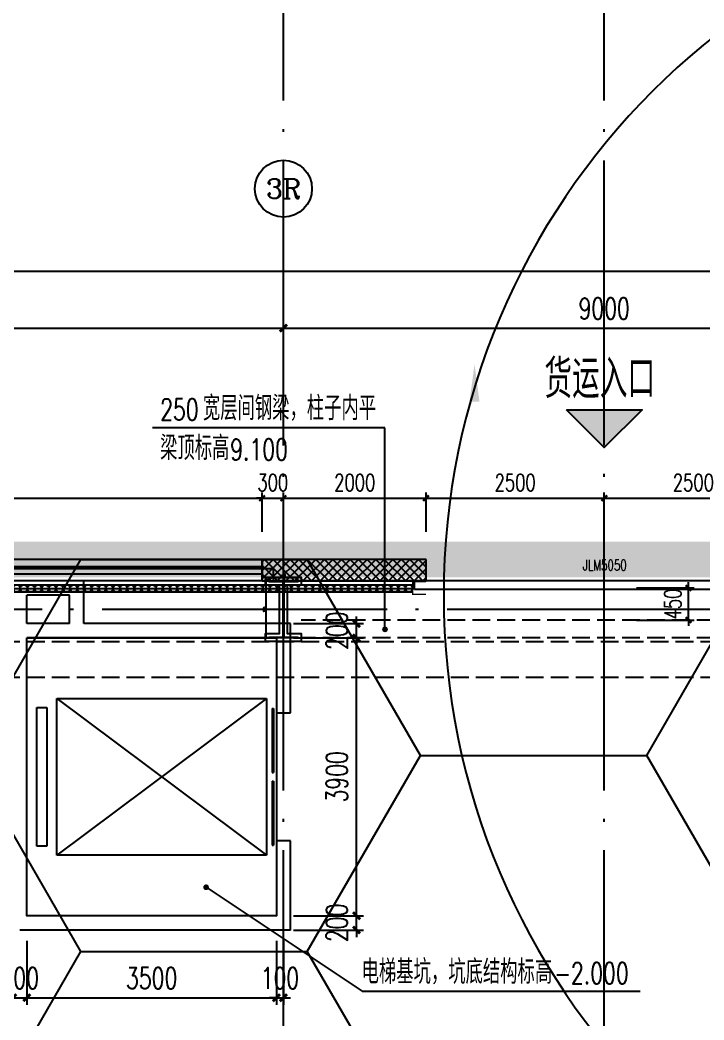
# Model space of a CAD drawing. Extents: x -821772 to -21949, y 506164 to 1049594.
# Drawn here: x -267550 to -257955, y 614957 to 628991 of the extents above; entities that cross this region are included whole.
import ezdxf
from ezdxf.enums import TextEntityAlignment as Align
from ezdxf.xclip import XClip

# ---------------------------------------------------------------- set-up
doc = ezdxf.new("R2010")
doc.units = 0
doc.header["$LTSCALE"] = 1000
doc.header["$MEASUREMENT"] = 0
doc.header["$XCLIPFRAME"] = 2
for name, pattern in [('10平面20250807_t3$0$10平面$0$DASH', [0.35, 0.25, -0.1]), ('10平面20250807_t3$0$DASH', [0.35, 0.25, -0.1]), ('10平面20250807_t3$0$DOTE', [2.42, 2, -0.2, 0.02, -0.2]), ('DASH', [0.35, 0.25, -0.1])]:
    doc.linetypes.add(name, pattern=pattern)
doc.layers.get('Defpoints').update_dxf_attribs({"color": 210})
doc.layers.add('1-防火分区线', color=201, linetype='DASH', lineweight=50)
for name, color, linetype in [('10平面20250807_t3$0$10平面$0$WINDOW', 8, 'Continuous'), ('10平面20250807_t3$0$10平面$0$WINDOW_TEXT', 8, 'Continuous'), ('10平面20250807_t3$0$A-AXIS-D', 8, 'Continuous'), ('10平面20250807_t3$0$A-AXIS-DOTE', 8, '10平面20250807_t3$0$DOTE'), ('10平面20250807_t3$0$A-AXIS-DP', 8, 'Continuous'), ('10平面20250807_t3$0$A-AXIS-SYMB', 8, 'Continuous'), ('10平面20250807_t3$0$A-HATCH-2', 8, 'Continuous'), ('10平面20250807_t3$0$A-HRAIL', 8, 'Continuous'), ('10平面20250807_t3$0$A-LIN-V', 8, 'Continuous'), ('10平面20250807_t3$0$A-SFCE', 8, 'Continuous'), ('10平面20250807_t3$0$A-TEXT', 8, 'Continuous'), ('10平面20250807_t3$0$A-WINDOW', 8, 'Continuous'), ('10平面20250807_t3$0$AS-COLN', 8, 'Continuous'), ('10平面20250807_t3$0$AS-WALL', 8, 'Continuous'), ('10平面20250807_t3$0$AS-结构边线层', 8, 'Continuous'), ('10平面20250807_t3$0$DIM_SYMB', 8, 'Continuous'), ('10平面20250807_t3$0$FH-line', 8, 'Continuous'), ('10平面20250807_t3$0$FH-tri', 8, 'Continuous'), ('10平面20250807_t3$0$PUB_HATCH', 8, 'Continuous'), ('10平面20250807_t3$0$PUB_TEXT', 8, 'Continuous'), ('10平面20250807_t3$0$SB_ZF消火栓', 10, 'Continuous'), ('10平面20250807_t3$0$SB_ZF消火栓M', 10, 'Continuous'), ('10平面20250807_t3$0$建-窗', 8, 'Continuous'), ('10平面20250807_t3$0$建-门窗编号', 8, 'Continuous'), ('PUB_HATCH', 8, 'Continuous')]:
    doc.layers.add(name, color=color, linetype=linetype)
doc.layers.add('10平面20250807_t3$0$A-加建区域', color=8, linetype='Continuous', plot=False)
doc.styles.add('10平面20250807_t3$0$10平面$0$_TCH_WINDOW', font='SIMPLEX', dxfattribs={"height": 3.5, "bigfont": 'GBCBIG'})
doc.styles.add('10平面20250807_t3$0$_TCH_AXIS', font='COMPLEX', dxfattribs={"bigfont": 'GBCBIG'})
doc.styles.add('10平面20250807_t3$0$_TCH_DIM', font='SIMPLEX', dxfattribs={"bigfont": 'GBCBIG'})
doc.styles.add('10平面20250807_t3$0$_TCH_DIM_T3', font='SIMPLEX', dxfattribs={"width": 0.705882, "bigfont": 'GBCBIG'})
doc.styles.add('10平面20250807_t3$0$A-STANDARD', font='SIMPLEX', dxfattribs={"bigfont": 'GBCBIG'})
doc.styles.add('10平面20250807_t3$0$A-WIN-LABEL', font='SIMPLEX', dxfattribs={"bigfont": 'GBCBIG'})
doc.dimstyles.new('10平面20250807_t3$0$_TCH_ARCH&&10', dxfattribs={"dimtxt": 29.75, "dimasz": 10, "dimexe": 10, "dimexo": 10, "dimgap": 12.625, "dimtad": 1, "dimdec": 0, "dimzin": 0, "dimdsep": 46, "dimtxsty": '10平面20250807_t3$0$_TCH_DIM_T3', "dimblk": '10平面20250807_t3$0$_ArchTick', "dimcen": 0.09, "dimclrt": 7, "dimazin": 2, "dimtfac": 1, "dimtdec": 0, "dimtix": 1, "dimtmove": 2, "dimatfit": 3, "dimfxl": 0, "dimtolj": 1, "dimtzin": 0, "dimarcsym": 0})
doc.dimstyles.new('10平面20250807_t3$0$_TCH_ARCH&&100', dxfattribs={"dimtxt": 297.5, "dimasz": 100, "dimexe": 100, "dimexo": 100, "dimgap": 126.25, "dimtad": 1, "dimdec": 0, "dimzin": 0, "dimdsep": 46, "dimtxsty": '10平面20250807_t3$0$_TCH_DIM_T3', "dimblk": '10平面20250807_t3$0$_ArchTick', "dimcen": 0.09, "dimclrt": 7, "dimazin": 2, "dimtfac": 1, "dimtdec": 0, "dimtix": 1, "dimtmove": 2, "dimatfit": 3, "dimfxl": 0, "dimtolj": 1, "dimtzin": 0, "dimarcsym": 0})
doc.dimstyles.new('10平面20250807_t3$0$_TCH_ARCH&&80', dxfattribs={"dimtxt": 238, "dimasz": 80, "dimexe": 80, "dimexo": 80, "dimgap": 101, "dimtad": 1, "dimdec": 0, "dimzin": 0, "dimdsep": 46, "dimtxsty": '10平面20250807_t3$0$_TCH_DIM_T3', "dimblk": '10平面20250807_t3$0$_ArchTick', "dimcen": 0.09, "dimclrt": 7, "dimazin": 2, "dimtfac": 1, "dimtdec": 0, "dimtix": 1, "dimtmove": 2, "dimatfit": 3, "dimfxl": 0, "dimtolj": 1, "dimtzin": 0, "dimarcsym": 0})

# ---------------------------------------------------------------- blocks, each defined once
blk = doc.blocks.new('10平面20250807_t3$0$_ArchTick')
at = {"color": 0, "linetype": 'ByBlock', "const_width": 0.4}
blk.add_lwpolyline([(-0.5, -0.5), (0.5, 0.5)], dxfattribs=at)
blk = doc.blocks.new('*D10057')
at = {"layer": '10平面20250807_t3$0$A-AXIS-D', "color": 0, "lineweight": -2}
for p, q in [((-52118, -180910), (-52118, -180052)), ((-52118, -180152), (-43118, -180152)), ((-43118, -180910), (-43118, -180052))]:
    blk.add_line(p, q, dxfattribs=at)
at = {"layer": 'Defpoints', "color": 0}
for p in [(-43118, -180152), (-52118, -181010), (-43118, -181010)]:
    blk.add_point(p, dxfattribs=at)
at = {"layer": '10平面20250807_t3$0$A-AXIS-D', "color": 0, "lineweight": -2, "xscale": 100, "yscale": 100, "zscale": 100, "rotation": 180}
blk.add_blockref('10平面20250807_t3$0$_ArchTick', (-52118, -180152), dxfattribs=at)
at = {"layer": '10平面20250807_t3$0$A-AXIS-D', "color": 0, "lineweight": -2, "xscale": 100, "yscale": 100, "zscale": 100}
blk.add_blockref('10平面20250807_t3$0$_ArchTick', (-43118, -180152), dxfattribs=at)
at = {"layer": '10平面20250807_t3$0$A-AXIS-D', "color": 7, "insert": (-47618, -179877), "char_height": 297.5, "attachment_point": 5, "style": '10平面20250807_t3$0$_TCH_DIM_T3'}
blk.add_mtext('\\A1;9000', dxfattribs=at)
blk = doc.blocks.new('*D10058')
at = {"layer": '10平面20250807_t3$0$A-AXIS-D', "color": 0, "lineweight": -2}
for p, q in [((-43118, -180910), (-43118, -180052)), ((-43118, -180152), (-34118, -180152)), ((-34118, -180910), (-34118, -180052))]:
    blk.add_line(p, q, dxfattribs=at)
at = {"layer": 'Defpoints', "color": 0}
for p in [(-34118, -180152), (-43118, -181010), (-34118, -181010)]:
    blk.add_point(p, dxfattribs=at)
at = {"layer": '10平面20250807_t3$0$A-AXIS-D', "color": 0, "lineweight": -2, "xscale": 100, "yscale": 100, "zscale": 100, "rotation": 180}
blk.add_blockref('10平面20250807_t3$0$_ArchTick', (-43118, -180152), dxfattribs=at)
at = {"layer": '10平面20250807_t3$0$A-AXIS-D', "color": 0, "lineweight": -2, "xscale": 100, "yscale": 100, "zscale": 100}
blk.add_blockref('10平面20250807_t3$0$_ArchTick', (-34118, -180152), dxfattribs=at)
at = {"layer": '10平面20250807_t3$0$A-AXIS-D', "color": 7, "insert": (-38618, -179877), "char_height": 297.5, "attachment_point": 5, "style": '10平面20250807_t3$0$_TCH_DIM_T3'}
blk.add_mtext('\\A1;9000', dxfattribs=at)
blk = doc.blocks.new('*D10074')
at = {"layer": '10平面20250807_t3$0$A-AXIS-D', "color": 0, "lineweight": -2}
for p, q in [((-93018, -180810), (-93018, -179252)), ((92682, -180810), (92682, -179252)), ((-93018, -179352), (92682, -179352))]:
    blk.add_line(p, q, dxfattribs=at)
at = {"layer": 'Defpoints', "color": 0}
for p in [(92682, -179352), (-93018, -180910), (92682, -180910)]:
    blk.add_point(p, dxfattribs=at)
at = {"layer": '10平面20250807_t3$0$A-AXIS-D', "color": 0, "lineweight": -2, "xscale": 100, "yscale": 100, "zscale": 100, "rotation": 180}
blk.add_blockref('10平面20250807_t3$0$_ArchTick', (-93018, -179352), dxfattribs=at)
at = {"layer": '10平面20250807_t3$0$A-AXIS-D', "color": 0, "lineweight": -2, "xscale": 100, "yscale": 100, "zscale": 100}
blk.add_blockref('10平面20250807_t3$0$_ArchTick', (92682, -179352), dxfattribs=at)
at = {"layer": '10平面20250807_t3$0$A-AXIS-D', "color": 7, "insert": (-168, -179077), "char_height": 297.5, "attachment_point": 5, "style": '10平面20250807_t3$0$_TCH_DIM_T3'}
blk.add_mtext('\\A1;185700', dxfattribs=at)
blk = doc.blocks.new('10平面20250807_t3$0$JYC-1')
at = {"layer": '10平面20250807_t3$0$FH-tri'}
h = blk.add_hatch(color=2, dxfattribs=at)
h.dxf.hatch_style = 1
h.paths.add_polyline_path([(-218349, -37460), (-217099, -36210), (-217099, -37460)])
at = {"layer": '10平面20250807_t3$0$FH-tri', "color": 2}
blk.add_lwpolyline([(-218349, -37460), (-217099, -36210), (-217099, -36210), (-217099, -37460)], close=True, dxfattribs=at)
at = {"layer": '10平面20250807_t3$0$A-TEXT', "style": '10平面20250807_t3$0$A-STANDARD'}
blk.add_text('货运入口', height=900.2, rotation=45, dxfattribs=at).set_placement((-218906, -37635))
blk = doc.blocks.new('10平面20250807_t3$0$43243')
at = {"layer": '10平面20250807_t3$0$AS-结构边线层'}
blk.add_lwpolyline([(-225354, 620570), (-227454, 620570), (-227454, 621120), (-229294, 621120), (-229294, 621290), (-250514, 621290), (-250514, 621120), (-252354, 621120), (-252354, 620570), (-254454, 620570), (-254454, 621120), (-263994, 621120), (-263994, 621290), (-277514, 621290)], dxfattribs=at)
blk.add_lwpolyline([(-267454, 620320), (-263954, 620320), (-263954, 616420), (-267454, 616420)], close=True, dxfattribs=at)
blk = doc.blocks.new('*D10472')
at = {"layer": '10平面20250807_t3$0$A-AXIS-DP', "color": 0, "lineweight": -2}
for p, q in [((-258900, 621020), (-258092, 621020)), ((-258172, 621020), (-258172, 621100)), ((-258172, 620570), (-258172, 621020)), ((-258900, 620570), (-258092, 620570)), ((-258172, 620570), (-258172, 620490))]:
    blk.add_line(p, q, dxfattribs=at)
at = {"layer": 'Defpoints', "color": 0}
for p in [(-258980, 621020), (-258172, 621020), (-258980, 620570)]:
    blk.add_point(p, dxfattribs=at)
at = {"layer": '10平面20250807_t3$0$A-AXIS-DP', "color": 0, "lineweight": -2, "xscale": 80, "yscale": 80, "zscale": 80}
for p, rotation in [((-258172, 621020), 270), ((-258172, 620570), 90)]:
    blk.add_blockref('10平面20250807_t3$0$_ArchTick', p, dxfattribs=dict(at, rotation=rotation))
at = {"layer": '10平面20250807_t3$0$A-AXIS-DP', "color": 7, "insert": (-258392, 620795), "char_height": 238, "attachment_point": 5, "rotation": 90, "style": '10平面20250807_t3$0$_TCH_DIM_T3'}
blk.add_mtext('\\A1;450', dxfattribs=at)
blk = doc.blocks.new('10平面20250807_t3$0$4324324')
at = {"layer": '10平面20250807_t3$0$A-HATCH-2', "linetype": '10平面20250807_t3$0$DASH'}
for p, q in [((-294754.2, 620270), (-135554.2, 620270)), ((-294754.2, 619770), (-135554.2, 619770))]:
    blk.add_line(p, q, dxfattribs=at)
blk = doc.blocks.new('*D10492')
at = {"layer": '10平面20250807_t3$0$A-AXIS-DP', "color": 0, "lineweight": -2}
for p, q in [((-165054, 621030), (-165054, 621079)), ((-165054, 621069), (-164654, 621069)), ((-164654, 621030), (-164654, 621079))]:
    blk.add_line(p, q, dxfattribs=at)
at = {"layer": 'Defpoints', "color": 0}
for p in [(-165054, 621020), (-164654, 621069), (-164654, 621020)]:
    blk.add_point(p, dxfattribs=at)
at = {"layer": '10平面20250807_t3$0$A-AXIS-DP', "color": 0, "lineweight": -2, "xscale": 10, "yscale": 10, "zscale": 10, "rotation": 180}
blk.add_blockref('10平面20250807_t3$0$_ArchTick', (-165054, 621069), dxfattribs=at)
at = {"layer": '10平面20250807_t3$0$A-AXIS-DP', "color": 0, "lineweight": -2, "xscale": 10, "yscale": 10, "zscale": 10}
blk.add_blockref('10平面20250807_t3$0$_ArchTick', (-164654, 621069), dxfattribs=at)
at = {"layer": '10平面20250807_t3$0$A-AXIS-DP', "color": 7, "insert": (-164854, 621096), "char_height": 29.8, "attachment_point": 5, "style": '10平面20250807_t3$0$_TCH_DIM_T3'}
blk.add_mtext('\\A1;400', dxfattribs=at)
blk = doc.blocks.new('*D10493')
at = {"layer": '10平面20250807_t3$0$A-AXIS-DP', "color": 0, "lineweight": -2}
for p, q in [((-165064, 621020), (-165105, 621020)), ((-165095, 620220), (-165095, 621020)), ((-165064, 620220), (-165105, 620220))]:
    blk.add_line(p, q, dxfattribs=at)
at = {"layer": 'Defpoints', "color": 0}
for p in [(-165095, 621020), (-165054, 621020), (-165054, 620220)]:
    blk.add_point(p, dxfattribs=at)
at = {"layer": '10平面20250807_t3$0$A-AXIS-DP', "color": 0, "lineweight": -2, "xscale": 10, "yscale": 10, "zscale": 10}
for p, rotation in [((-165095, 621020), 90), ((-165095, 620220), 270)]:
    blk.add_blockref('10平面20250807_t3$0$_ArchTick', p, dxfattribs=dict(at, rotation=rotation))
at = {"layer": '10平面20250807_t3$0$A-AXIS-DP', "color": 7, "insert": (-165123, 620620), "char_height": 29.8, "attachment_point": 5, "rotation": 90, "style": '10平面20250807_t3$0$_TCH_DIM_T3'}
blk.add_mtext('\\A1;800', dxfattribs=at)
blk = doc.blocks.new('10平面20250807_t3$0$$DORLIB2D$00000127')
at = {"color": 0}
for points in [[(-0.5333, 0.7949), (-0.5333, 0.6904)], [(-0.0333, 0.7949), (-0.5333, 0.7949)], [(-0.0333, 0.7949), (-0.0333, 0.6904)], [(0.5333, 0.7949), (0.0333, 0.7949)], [(0.0333, 0.7949), (0.0333, 0.6904)], [(0.5333, 0.7949), (0.5333, 0.6904)], [(-0.0333, 0.6904), (-0.5333, 0.6904)], [(0.5333, 0.6904), (0.0333, 0.6904)], [(0.5, 0.5), (-0.5, 0.5)]]:
    blk.add_lwpolyline(points, dxfattribs=at)
blk = doc.blocks.new('*D11022')
at = {"layer": '10平面20250807_t3$0$A-加建区域', "color": 0, "lineweight": -2}
for p, q in [((-267654, 616070), (-267654, 615170)), ((-267454, 616070), (-267454, 615170)), ((-267654, 615270), (-267754, 615270)), ((-267654, 615270), (-267454, 615270)), ((-267454, 615270), (-267354, 615270))]:
    blk.add_line(p, q, dxfattribs=at)
at = {"layer": 'Defpoints', "color": 0}
for p in [(-267654, 616170), (-267454, 616170), (-267454, 615270)]:
    blk.add_point(p, dxfattribs=at)
at = {"layer": '10平面20250807_t3$0$A-加建区域', "color": 0, "lineweight": -2, "xscale": 100, "yscale": 100, "zscale": 100}
blk.add_blockref('10平面20250807_t3$0$_ArchTick', (-267654, 615270), dxfattribs=at)
at = {"layer": '10平面20250807_t3$0$A-加建区域', "color": 0, "lineweight": -2, "xscale": 100, "yscale": 100, "zscale": 100, "rotation": 180}
blk.add_blockref('10平面20250807_t3$0$_ArchTick', (-267454, 615270), dxfattribs=at)
at = {"layer": '10平面20250807_t3$0$A-加建区域', "color": 7, "insert": (-267554, 615545), "char_height": 297.5, "attachment_point": 5, "style": '10平面20250807_t3$0$_TCH_DIM_T3'}
blk.add_mtext('\\A1;200', dxfattribs=at)
blk = doc.blocks.new('*D11023')
at = {"layer": '10平面20250807_t3$0$A-加建区域', "color": 0, "lineweight": -2}
for p, q in [((-267454, 616070), (-267454, 615170)), ((-263954, 616070), (-263954, 615170)), ((-267454, 615270), (-263954, 615270))]:
    blk.add_line(p, q, dxfattribs=at)
at = {"layer": 'Defpoints', "color": 0}
for p in [(-267454, 616170), (-263954, 616170), (-263954, 615270)]:
    blk.add_point(p, dxfattribs=at)
at = {"layer": '10平面20250807_t3$0$A-加建区域', "color": 0, "lineweight": -2, "xscale": 100, "yscale": 100, "zscale": 100, "rotation": 180}
blk.add_blockref('10平面20250807_t3$0$_ArchTick', (-267454, 615270), dxfattribs=at)
at = {"layer": '10平面20250807_t3$0$A-加建区域', "color": 0, "lineweight": -2, "xscale": 100, "yscale": 100, "zscale": 100}
blk.add_blockref('10平面20250807_t3$0$_ArchTick', (-263954, 615270), dxfattribs=at)
at = {"layer": '10平面20250807_t3$0$A-加建区域', "color": 7, "insert": (-265704, 615545), "char_height": 297.5, "attachment_point": 5, "style": '10平面20250807_t3$0$_TCH_DIM_T3'}
blk.add_mtext('\\A1;3500', dxfattribs=at)
blk = doc.blocks.new('*D11024')
at = {"layer": '10平面20250807_t3$0$A-加建区域', "color": 0, "lineweight": -2}
for p, q in [((-263954, 616070), (-263954, 615170)), ((-263854, 616070), (-263854, 615170)), ((-263954, 615270), (-264054, 615270)), ((-263954, 615270), (-263854, 615270)), ((-263854, 615270), (-263754, 615270))]:
    blk.add_line(p, q, dxfattribs=at)
at = {"layer": 'Defpoints', "color": 0}
for p in [(-263954, 616170), (-263854, 616170), (-263854, 615270)]:
    blk.add_point(p, dxfattribs=at)
at = {"layer": '10平面20250807_t3$0$A-加建区域', "color": 0, "lineweight": -2, "xscale": 100, "yscale": 100, "zscale": 100}
blk.add_blockref('10平面20250807_t3$0$_ArchTick', (-263954, 615270), dxfattribs=at)
at = {"layer": '10平面20250807_t3$0$A-加建区域', "color": 0, "lineweight": -2, "xscale": 100, "yscale": 100, "zscale": 100, "rotation": 180}
blk.add_blockref('10平面20250807_t3$0$_ArchTick', (-263854, 615270), dxfattribs=at)
at = {"layer": '10平面20250807_t3$0$A-加建区域', "color": 7, "insert": (-263904, 615545), "char_height": 297.5, "attachment_point": 5, "style": '10平面20250807_t3$0$_TCH_DIM_T3'}
blk.add_mtext('\\A1;100', dxfattribs=at)
blk = doc.blocks.new('*D11029')
at = {"layer": '10平面20250807_t3$0$A-加建区域', "color": 0, "lineweight": -2}
for p, q in [((-262830, 620520), (-262830, 620620)), ((-263714, 620520), (-262730, 620520)), ((-262830, 620320), (-262830, 620520)), ((-263714, 620320), (-262730, 620320)), ((-262830, 620320), (-262830, 620220))]:
    blk.add_line(p, q, dxfattribs=at)
at = {"layer": 'Defpoints', "color": 0}
for p in [(-263814, 620520), (-262830, 620520), (-263814, 620320)]:
    blk.add_point(p, dxfattribs=at)
at = {"layer": '10平面20250807_t3$0$A-加建区域', "color": 0, "lineweight": -2, "xscale": 100, "yscale": 100, "zscale": 100}
for p, rotation in [((-262830, 620520), 270), ((-262830, 620320), 90)]:
    blk.add_blockref('10平面20250807_t3$0$_ArchTick', p, dxfattribs=dict(at, rotation=rotation))
at = {"layer": '10平面20250807_t3$0$A-加建区域', "color": 7, "insert": (-263105, 620420), "char_height": 297.5, "attachment_point": 5, "rotation": 90, "style": '10平面20250807_t3$0$_TCH_DIM_T3'}
blk.add_mtext('\\A1;200', dxfattribs=at)
blk = doc.blocks.new('*D11030')
at = {"layer": '10平面20250807_t3$0$A-加建区域', "color": 0, "lineweight": -2}
for p, q in [((-263714, 620320), (-262730, 620320)), ((-262830, 616420), (-262830, 620320)), ((-263714, 616420), (-262730, 616420))]:
    blk.add_line(p, q, dxfattribs=at)
at = {"layer": 'Defpoints', "color": 0}
for p in [(-263814, 620320), (-262830, 620320), (-263814, 616420)]:
    blk.add_point(p, dxfattribs=at)
at = {"layer": '10平面20250807_t3$0$A-加建区域', "color": 0, "lineweight": -2, "xscale": 100, "yscale": 100, "zscale": 100}
for p, rotation in [((-262830, 620320), 90), ((-262830, 616420), 270)]:
    blk.add_blockref('10平面20250807_t3$0$_ArchTick', p, dxfattribs=dict(at, rotation=rotation))
at = {"layer": '10平面20250807_t3$0$A-加建区域', "color": 7, "insert": (-263105, 618370), "char_height": 297.5, "attachment_point": 5, "rotation": 90, "style": '10平面20250807_t3$0$_TCH_DIM_T3'}
blk.add_mtext('\\A1;3900', dxfattribs=at)
blk = doc.blocks.new('*D11031')
at = {"layer": '10平面20250807_t3$0$A-加建区域', "color": 0, "lineweight": -2}
for p, q in [((-262830, 616420), (-262830, 616520)), ((-263714, 616420), (-262730, 616420)), ((-262830, 616220), (-262830, 616420)), ((-263714, 616220), (-262730, 616220)), ((-262830, 616220), (-262830, 616120))]:
    blk.add_line(p, q, dxfattribs=at)
at = {"layer": 'Defpoints', "color": 0}
for p in [(-263814, 616420), (-262830, 616420), (-263814, 616220)]:
    blk.add_point(p, dxfattribs=at)
at = {"layer": '10平面20250807_t3$0$A-加建区域', "color": 0, "lineweight": -2, "xscale": 100, "yscale": 100, "zscale": 100}
for p, rotation in [((-262830, 616420), 270), ((-262830, 616220), 90)]:
    blk.add_blockref('10平面20250807_t3$0$_ArchTick', p, dxfattribs=dict(at, rotation=rotation))
at = {"layer": '10平面20250807_t3$0$A-加建区域', "color": 7, "insert": (-263105, 616320), "char_height": 297.5, "attachment_point": 5, "rotation": 90, "style": '10平面20250807_t3$0$_TCH_DIM_T3'}
blk.add_mtext('\\A1;200', dxfattribs=at)
blk = doc.blocks.new('10平面20250807_t3$0$3333')
at = {"layer": '10平面20250807_t3$0$A-SFCE', "const_width": 20}
blk.add_lwpolyline([(-227064, 766320), (-227064, 766510), (-227244, 766510), (-227244, 766320)], dxfattribs=at)
blk = doc.blocks.new('10平面20250807_t3$0$99平面图例外参$0$$LinePat$圆环')
for points in [[(0, 150), (300, 150)], [(0, 0), (300, 0)], [(0, -150), (300, -150)]]:
    blk.add_lwpolyline(points)
at = {"color": 0}
blk.add_circle((150, 0), 150, dxfattribs=at)
blk = doc.blocks.new('10平面20250807_t3$0$34242343243')
at = {"layer": '10平面20250807_t3$0$A-HRAIL', "xscale": 0.3335333284791416, "yscale": 0.3333333333333333, "zscale": 0.3333333333333333, "rotation": 359.9999999979175}
for p in [(-267647, 621014), (-267547, 621014), (-267447, 621014), (-267347, 621014), (-267246, 621014), (-267146, 621014), (-267046, 621014), (-266946, 621014), (-266846, 621014), (-266746, 621014), (-266646, 621014), (-266546, 621014), (-266446, 621014), (-266346, 621014), (-266246, 621014), (-266146, 621014), (-266046, 621014), (-265946, 621014), (-265846, 621014), (-265746, 621014), (-265646, 621014), (-265545, 621014), (-265445, 621014), (-265345, 621014), (-265245, 621014), (-265145, 621014), (-265045, 621014), (-264945, 621014), (-264845, 621014), (-264745, 621014), (-264645, 621014), (-264545, 621014), (-264445, 621014), (-264345, 621014), (-264245, 621014), (-264145, 621014), (-264045, 621014), (-263945, 621014), (-263844, 621014), (-263744, 621014), (-263644, 621014), (-263544, 621014), (-263444, 621014), (-263344, 621014), (-263244, 621014), (-263144, 621014), (-263044, 621014), (-262944, 621014), (-262844, 621014), (-262744, 621014), (-262644, 621014), (-262544, 621014), (-262444, 621014), (-262344, 621014), (-262243, 621014), (-262143, 621014)]:
    blk.add_blockref('10平面20250807_t3$0$99平面图例外参$0$$LinePat$圆环', p, dxfattribs=at)
at = {"layer": '10平面20250807_t3$0$A-SFCE', "rotation": 90}
blk.add_blockref('10平面20250807_t3$0$3333', (504467, 848174), dxfattribs=at)
blk = doc.blocks.new('10平面20250807_t3$0$A$C5D961328')
at = {"layer": '10平面20250807_t3$0$A-LIN-V', "ltscale": 500}
blk.add_circle((350, 40), 10001, dxfattribs=at)
blk = doc.blocks.new('10平面20250807_t3$0$we42342343234')
at = {"layer": '10平面20250807_t3$0$SB_ZF消火栓M', "xscale": -1, "rotation": 180}
blk.add_blockref('10平面20250807_t3$0$A$C5D961328', (-251955, 620960), dxfattribs=at)
blk = doc.blocks.new('10平面20250807_t3$0$234243242332')
at = {"layer": '10平面20250807_t3$0$SB_ZF消火栓'}
blk.add_blockref('10平面20250807_t3$0$we42342343234', (0, 0), dxfattribs=at)
blk = doc.blocks.new('*D12073')
at = {"layer": '10平面20250807_t3$0$A-AXIS-DP', "color": 0, "lineweight": -2}
for p, q in [((-277354, 621810), (-277354, 622360)), ((-277354, 622280), (-264154, 622280)), ((-264154, 621810), (-264154, 622360))]:
    blk.add_line(p, q, dxfattribs=at)
at = {"layer": 'Defpoints', "color": 0}
for p in [(-264154, 622280), (-277354, 621730), (-264154, 621730)]:
    blk.add_point(p, dxfattribs=at)
at = {"layer": '10平面20250807_t3$0$A-AXIS-DP', "color": 0, "lineweight": -2, "xscale": 80, "yscale": 80, "zscale": 80, "rotation": 180}
blk.add_blockref('10平面20250807_t3$0$_ArchTick', (-277354, 622280), dxfattribs=at)
at = {"layer": '10平面20250807_t3$0$A-AXIS-DP', "color": 0, "lineweight": -2, "xscale": 80, "yscale": 80, "zscale": 80}
blk.add_blockref('10平面20250807_t3$0$_ArchTick', (-264154, 622280), dxfattribs=at)
at = {"layer": '10平面20250807_t3$0$A-AXIS-DP', "color": 7, "insert": (-270754, 622500), "char_height": 238, "attachment_point": 5, "style": '10平面20250807_t3$0$_TCH_DIM_T3'}
blk.add_mtext('\\A1;13200', dxfattribs=at)
blk = doc.blocks.new('*D12074')
at = {"layer": '10平面20250807_t3$0$A-AXIS-DP', "color": 0, "lineweight": -2}
for p, q in [((-264154, 622280), (-264234, 622280)), ((-264154, 621810), (-264154, 622360)), ((-264154, 622280), (-263854, 622280)), ((-263854, 621810), (-263854, 622360)), ((-263854, 622280), (-263774, 622280))]:
    blk.add_line(p, q, dxfattribs=at)
at = {"layer": 'Defpoints', "color": 0}
for p in [(-263854, 622280), (-264154, 621730), (-263854, 621730)]:
    blk.add_point(p, dxfattribs=at)
at = {"layer": '10平面20250807_t3$0$A-AXIS-DP', "color": 0, "lineweight": -2, "xscale": 80, "yscale": 80, "zscale": 80}
blk.add_blockref('10平面20250807_t3$0$_ArchTick', (-264154, 622280), dxfattribs=at)
at = {"layer": '10平面20250807_t3$0$A-AXIS-DP', "color": 0, "lineweight": -2, "xscale": 80, "yscale": 80, "zscale": 80, "rotation": 180}
blk.add_blockref('10平面20250807_t3$0$_ArchTick', (-263854, 622280), dxfattribs=at)
at = {"layer": '10平面20250807_t3$0$A-AXIS-DP', "color": 7, "insert": (-264004, 622500), "char_height": 238, "attachment_point": 5, "style": '10平面20250807_t3$0$_TCH_DIM_T3'}
blk.add_mtext('\\A1;300', dxfattribs=at)
blk = doc.blocks.new('*D12075')
at = {"layer": '10平面20250807_t3$0$A-AXIS-DP', "color": 0, "lineweight": -2}
for p, q in [((-263854, 621810), (-263854, 622360)), ((-263854, 622280), (-261854, 622280)), ((-261854, 621810), (-261854, 622360))]:
    blk.add_line(p, q, dxfattribs=at)
at = {"layer": 'Defpoints', "color": 0}
for p in [(-261854, 622280), (-263854, 621730), (-261854, 621730)]:
    blk.add_point(p, dxfattribs=at)
at = {"layer": '10平面20250807_t3$0$A-AXIS-DP', "color": 0, "lineweight": -2, "xscale": 80, "yscale": 80, "zscale": 80, "rotation": 180}
blk.add_blockref('10平面20250807_t3$0$_ArchTick', (-263854, 622280), dxfattribs=at)
at = {"layer": '10平面20250807_t3$0$A-AXIS-DP', "color": 0, "lineweight": -2, "xscale": 80, "yscale": 80, "zscale": 80}
blk.add_blockref('10平面20250807_t3$0$_ArchTick', (-261854, 622280), dxfattribs=at)
at = {"layer": '10平面20250807_t3$0$A-AXIS-DP', "color": 7, "insert": (-262854, 622500), "char_height": 238, "attachment_point": 5, "style": '10平面20250807_t3$0$_TCH_DIM_T3'}
blk.add_mtext('\\A1;2000', dxfattribs=at)
blk = doc.blocks.new('*D12076')
at = {"layer": '10平面20250807_t3$0$A-AXIS-DP', "color": 0, "lineweight": -2}
for p, q in [((-261854, 621810), (-261854, 622360)), ((-261854, 622280), (-259354, 622280)), ((-259354, 621810), (-259354, 622360))]:
    blk.add_line(p, q, dxfattribs=at)
at = {"layer": 'Defpoints', "color": 0}
for p in [(-259354, 622280), (-261854, 621730), (-259354, 621730)]:
    blk.add_point(p, dxfattribs=at)
at = {"layer": '10平面20250807_t3$0$A-AXIS-DP', "color": 0, "lineweight": -2, "xscale": 80, "yscale": 80, "zscale": 80, "rotation": 180}
blk.add_blockref('10平面20250807_t3$0$_ArchTick', (-261854, 622280), dxfattribs=at)
at = {"layer": '10平面20250807_t3$0$A-AXIS-DP', "color": 0, "lineweight": -2, "xscale": 80, "yscale": 80, "zscale": 80}
blk.add_blockref('10平面20250807_t3$0$_ArchTick', (-259354, 622280), dxfattribs=at)
at = {"layer": '10平面20250807_t3$0$A-AXIS-DP', "color": 7, "insert": (-260604, 622500), "char_height": 238, "attachment_point": 5, "style": '10平面20250807_t3$0$_TCH_DIM_T3'}
blk.add_mtext('\\A1;2500', dxfattribs=at)
blk = doc.blocks.new('*D12077')
at = {"layer": '10平面20250807_t3$0$A-AXIS-DP', "color": 0, "lineweight": -2}
for p, q in [((-259354, 621810), (-259354, 622360)), ((-259354, 622280), (-256854, 622280)), ((-256854, 621810), (-256854, 622360))]:
    blk.add_line(p, q, dxfattribs=at)
at = {"layer": 'Defpoints', "color": 0}
for p in [(-256854, 622280), (-259354, 621730), (-256854, 621730)]:
    blk.add_point(p, dxfattribs=at)
at = {"layer": '10平面20250807_t3$0$A-AXIS-DP', "color": 0, "lineweight": -2, "xscale": 80, "yscale": 80, "zscale": 80, "rotation": 180}
blk.add_blockref('10平面20250807_t3$0$_ArchTick', (-259354, 622280), dxfattribs=at)
at = {"layer": '10平面20250807_t3$0$A-AXIS-DP', "color": 0, "lineweight": -2, "xscale": 80, "yscale": 80, "zscale": 80}
blk.add_blockref('10平面20250807_t3$0$_ArchTick', (-256854, 622280), dxfattribs=at)
at = {"layer": '10平面20250807_t3$0$A-AXIS-DP', "color": 7, "insert": (-258104, 622500), "char_height": 238, "attachment_point": 5, "style": '10平面20250807_t3$0$_TCH_DIM_T3'}
blk.add_mtext('\\A1;2500', dxfattribs=at)
blk = doc.blocks.new('10平面20250807_t3$0$WINDOW2DLIB$DYNSTYLE$00000005')
at = {"color": 0}
for points in [[(-0.5, 0.5), (-0.5, -0.5)], [(-0.5, 0.5), (0.5, 0.5)], [(0.5, -0.5), (0.5, 0.5)], [(0.5, 0.1667), (-0.5, 0.1667)], [(0.5, -0.1667), (-0.5, -0.1667)], [(-0.5, -0.5), (0.5, -0.5)]]:
    blk.add_lwpolyline(points, dxfattribs=at)
blk = doc.blocks.new('10平面20250807_t3$0$10平面$0$$DorLib2D$00000126')
at = {"color": 0, "linetype": 'Continuous'}
for p, q in [((-0.532, 0.5), (-0.532, 0.9)), ((0.532, 0.9), (0.532, 0.5))]:
    blk.add_line(p, q, dxfattribs=at)
at = {"color": 0, "linetype": '10平面20250807_t3$0$10平面$0$DASH'}
for p, q in [((-0.532, 0.9), (0.532, 0.9)), ((-0.532, 0.5), (0.532, 0.5))]:
    blk.add_line(p, q, dxfattribs=at)
blk = doc.blocks.new('10平面20250807_t3$0$dote')
at = {"layer": '10平面20250807_t3$0$A-AXIS-D'}
blk.add_circle((-43117.8, -178196), 400, dxfattribs=at)
at = {"layer": '10平面20250807_t3$0$A-AXIS-DOTE', "ltscale": 2}
for p, q in [((-43117.8, -264080), (-43117.8, -167560.7)), ((-38617.8, -264080), (-38617.8, -167560.7)), ((98696.4, -184100), (-97273.6, -184100))]:
    blk.add_line(p, q, dxfattribs=at)
at = {"layer": '10平面20250807_t3$0$PUB_TEXT', "style": '10平面20250807_t3$0$_TCH_AXIS'}
blk.add_text('3R', height=276.42, dxfattribs=at).set_placement((-43361.3, -178334.2), (-42874.3, -178334.2), align=Align.FIT)
at = {"layer": '10平面20250807_t3$0$A-AXIS-D'}
for base, p1, p2, picture, middle in [((92682.2, -179352.2), (-93017.8, -180910.2), (92682.2, -180910.2), '*D10074', (-167.8, -179077.2)), ((-43117.8, -180152.2), (-52117.8, -181010.2), (-43117.8, -181010.2), '*D10057', (-47617.8, -179877.2)), ((-34117.8, -180152.2), (-43117.8, -181010.2), (-34117.8, -181010.2), '*D10058', (-38617.8, -179877.2))]:
    dim = blk.add_linear_dim(base=base, p1=p1, p2=p2, angle=0, dimstyle='10平面20250807_t3$0$_TCH_ARCH&&100', override={"dimgap": 0}, dxfattribs=at)
    dim.commit()
    dim.dimension.update_dxf_attribs({"geometry": picture, "text_midpoint": middle, "dimtype": 129})
blk = doc.blocks.new('10平面20250807_t3$0$3243243')
at = {"layer": '10平面20250807_t3$0$A-AXIS-SYMB'}
for p, q in [((-262430, 623270), (-265690, 623270)), ((-262430, 620440), (-262430, 623270))]:
    blk.add_line(p, q, dxfattribs=at)
at = {"layer": '10平面20250807_t3$0$A-AXIS-SYMB', "const_width": 40}
blk.add_lwpolyline([(-262430, 620420, 1), (-262430, 620460, 1)], format="xyb", close=True, dxfattribs=at)
at = {"layer": '10平面20250807_t3$0$A-SFCE', "linetype": '10平面20250807_t3$0$DASH'}
for p, q in [((-255004.2, 620570), (-263604.2, 620570)), ((-255004.2, 620320), (-263604.2, 620320))]:
    blk.add_line(p, q, dxfattribs=at)
at = {"layer": '10平面20250807_t3$0$PUB_TEXT', "style": '10平面20250807_t3$0$_TCH_DIM', "width": 0.705882}
for s, p in [('250', (-265585, 623375)), ('9.100', (-264602, 622815))]:
    blk.add_text(s, height=297.5, dxfattribs=at).set_placement(p)
at = {"layer": '10平面20250807_t3$0$PUB_TEXT', "style": '10平面20250807_t3$0$_TCH_DIM'}
for s, p in [('宽层间钢梁，柱子内平', (-264985, 623375)), ('梁顶标高', (-265585, 622815))]:
    blk.add_text(s, height=337.59, dxfattribs=at).set_placement(p)
at = {"layer": '10平面20250807_t3$0$A-AXIS-DP', "color": 1}
dim = blk.add_aligned_dim(p1=(-258980, 620570), p2=(-258980, 621020), distance=-808, dimstyle='10平面20250807_t3$0$_TCH_ARCH&&80', dxfattribs=at)
dim.commit()
dim.dimension.update_dxf_attribs({"geometry": '*D10472', "text_midpoint": (-258392, 620795)})
blk = doc.blocks.new('10平面20250807_t3$0$w42343243')
at = {"layer": '10平面20250807_t3$0$A-HATCH-2'}
blk.add_lwpolyline([(-165104.2, 621070), (-164604.2, 621070), (-164604.2, 620958), (-164800.2, 620958), (-164800.2, 620282), (-164604.2, 620282), (-164604.2, 620170), (-165104.2, 620170), (-165104.2, 620282), (-164908.2, 620282), (-164908.2, 620958), (-165104.2, 620958)], close=True, dxfattribs=at)
at = {"layer": '10平面20250807_t3$0$AS-COLN', "color": 3}
blk.add_lwpolyline([(-165054.2, 621020), (-164654.2, 621020), (-164654.2, 621008), (-164850.2, 621008), (-164850.2, 620232), (-164654.2, 620232), (-164654.2, 620220), (-165054.2, 620220), (-165054.2, 620232), (-164858.2, 620232), (-164858.2, 621008), (-165054.2, 621008)], close=True, dxfattribs=at)
at = {"layer": '10平面20250807_t3$0$A-AXIS-DP'}
for p1, p2, distance, picture, middle in [((-165054.2, 620220), (-165054.2, 621020), 41.2, '*D10493', (-165122.9, 620620)), ((-165054.2, 621020), (-164654.2, 621020), 48.8, '*D10492', (-164854.2, 621096.2))]:
    dim = blk.add_aligned_dim(p1=p1, p2=p2, distance=distance, dimstyle='10平面20250807_t3$0$_TCH_ARCH&&10', dxfattribs=at)
    dim.commit()
    dim.dimension.update_dxf_attribs({"geometry": picture, "text_midpoint": middle})
blk = doc.blocks.new('10平面20250807_t3$0$42343')
at = {"layer": '10平面20250807_t3$0$A-WINDOW'}
blk.add_blockref('10平面20250807_t3$0$w42343243', (-99000, 100), dxfattribs=at)
blk = doc.blocks.new('10平面20250807_t3$0$333')
at = {"layer": '10平面20250807_t3$0$A-加建区域'}
for p, q in [((-266654.2, 621120.1), (-267454.2, 621120.1)), ((-266654.2, 620520), (-266654.2, 621120.1)), ((-267454.2, 620520), (-267454.2, 620920.1)), ((-266854.2, 620920.1), (-267454.2, 620920.1)), ((-266854.2, 620520), (-266854.2, 620920.1)), ((-266854.2, 620520), (-267454.2, 620520)), ((-263754.2, 620520), (-266654.2, 620520)), ((-263754.2, 619270), (-263754.2, 620520)), ((-267454.2, 616420), (-267454.2, 620320)), ((-266754.2, 620320), (-267454.2, 620320)), ((-263954.2, 620320), (-266754.2, 620320)), ((-263954.2, 620320), (-263954.2, 619270)), ((-267034.2, 619470), (-264094.2, 619470)), ((-267034.2, 617270), (-267034.2, 619470)), ((-267034.2, 619470), (-264094.2, 617270)), ((-264094.2, 619470), (-267034.2, 617270)), ((-264094.2, 619470), (-264094.2, 617270)), ((-267314.2, 619345), (-267174.2, 619345)), ((-267314.2, 617395), (-267314.2, 619345)), ((-267174.2, 619345), (-267174.2, 617395)), ((-263954.2, 619270), (-263754.2, 619270)), ((-267174.2, 617395), (-267314.2, 617395)), ((-263754.2, 617470), (-263954.2, 617470)), ((-263954.2, 617470), (-263954.2, 616420)), ((-263754.2, 616220), (-263754.2, 617470)), ((-264094.2, 617270), (-267034.2, 617270)), ((-264940, 616820), (-262750, 615360)), ((-263954.2, 616420), (-267454.2, 616420)), ((-263754.2, 616220), (-267554.2, 616220)), ((-262750, 615360), (-258850, 615360))]:
    blk.add_line(p, q, dxfattribs=at)
at = {"layer": '10平面20250807_t3$0$A-加建区域', "const_width": 40}
blk.add_lwpolyline([(-264956.6, 616831.1, 1), (-264923.4, 616808.9, 1)], format="xyb", close=True, dxfattribs=at)
at = {"layer": '10平面20250807_t3$0$A-加建区域', "xscale": 1800, "yscale": 200, "zscale": 200, "rotation": 90.0000000009379}
blk.add_blockref('10平面20250807_t3$0$$DORLIB2D$00000127', (-263854.2, 618370), dxfattribs=at)
at = {"layer": '10平面20250807_t3$0$PUB_TEXT', "style": '10平面20250807_t3$0$_TCH_DIM'}
blk.add_text('电梯基坑，坑底结构标高', height=337.589, dxfattribs=at).set_placement((-262758.2, 615465))
at = {"layer": '10平面20250807_t3$0$PUB_TEXT', "style": '10平面20250807_t3$0$_TCH_DIM', "width": 0.705882}
blk.add_text('-2.000', height=297.5, dxfattribs=at).set_placement((-260055, 615465))
at = {"layer": '10平面20250807_t3$0$A-加建区域'}
for p1, p2, distance, picture, middle in [((-263814.2, 620320), (-263814.2, 620520), -984.2, '*D11029', (-263105, 620420)), ((-263814.2, 616420), (-263814.2, 620320), -984.2, '*D11030', (-263105, 618370)), ((-263814.2, 616220), (-263814.2, 616420), -984.2, '*D11031', (-263105, 616320)), ((-267654.2, 616170), (-267454.2, 616170), -900, '*D11022', (-267554.2, 615545)), ((-267454.2, 616170), (-263954.2, 616170), -900, '*D11023', (-265704.2, 615545)), ((-263954.2, 616170), (-263854.2, 616170), -900, '*D11024', (-263904.2, 615545))]:
    dim = blk.add_aligned_dim(p1=p1, p2=p2, distance=distance, dimstyle='10平面20250807_t3$0$_TCH_ARCH&&100', dxfattribs=at)
    dim.commit()
    dim.dimension.update_dxf_attribs({"geometry": picture, "text_midpoint": middle})
blk = doc.blocks.new('10平面20250807_t3')
at = {"layer": '10平面20250807_t3$0$PUB_HATCH'}
h = blk.add_hatch(dxfattribs=at)
h.set_pattern_fill('多孔材料', color=256, scale=30, style=0)
h.set_pattern_definition([(45, (60, 0), (-60.000061, 60.000061), []), (135, (60, 0), (-60.000061, -60.000061), [])])
h.paths.add_polyline_path([(-261854.2, 621420.1), (-264154.2, 621420.1), (-264154.2, 621120.1), (-261854.2, 621120.1)])
at = {"layer": '10平面20250807_t3$0$A-AXIS-SYMB'}
blk.add_lwpolyline([(-261174.2, 622700, 0, 0, 0), (-261174.2, 624160, 0, 140, 0), (-261174.2, 623635, 0, 0, 0)], format="xyseb", dxfattribs=at)
at = {"layer": '10平面20250807_t3$0$AS-WALL'}
for p, q in [((-261854.2, 621420.1), (-264154.2, 621420.1)), ((-264154.2, 621420.1), (-264154.2, 621120.1)), ((-261854.2, 621120.1), (-261854.2, 621420.1)), ((-264154.2, 621120.1), (-261854.2, 621120.1))]:
    blk.add_line(p, q, dxfattribs=at)
at = {"layer": '10平面20250807_t3$0$10平面$0$WINDOW'}
ref = blk.add_blockref('10平面20250807_t3$0$10平面$0$$DorLib2D$00000126', (-259354.2, 621269.9), dxfattribs=dict(at, xscale=5000, yscale=300, zscale=300, rotation=179.9999999999992))
ref.add_attrib('A', 'JLM5050', (-259655.4, 621265.6), dxfattribs={"layer": '10平面20250807_t3$0$10平面$0$WINDOW_TEXT', "ltscale": 500, "height": 148.75, "rotation": 360, "style": '10平面20250807_t3$0$10平面$0$_TCH_WINDOW', "width": 0.705882})
at = {"layer": '10平面20250807_t3$0$A-AXIS-DP'}
for name in ['10平面20250807_t3$0$3243243', '10平面20250807_t3$0$333']:
    blk.add_blockref(name, (0, 0), dxfattribs=at)
at = {"layer": '10平面20250807_t3$0$A-WINDOW'}
for name in ['10平面20250807_t3$0$43243', '10平面20250807_t3$0$42343', '10平面20250807_t3$0$4324324']:
    blk.add_blockref(name, (0, 0), dxfattribs=at)
at = {"layer": '10平面20250807_t3$0$AS-WALL'}
blk.add_blockref('10平面20250807_t3$0$dote', (-220736.4, 804820), dxfattribs=at)
at = {"layer": '10平面20250807_t3$0$DIM_SYMB'}
blk.add_blockref('10平面20250807_t3$0$34242343243', (0, 0), dxfattribs=at)
at = {"layer": '10平面20250807_t3$0$FH-line', "xscale": 0.6000000000000002, "yscale": 0.6000000000000002, "zscale": 0.6000000000000002, "rotation": 315.0000000000014}
blk.add_blockref('10平面20250807_t3$0$JYC-1', (-151354.2, 546777.7), dxfattribs=at)
at = {"layer": '10平面20250807_t3$0$SB_ZF消火栓', "linetype": 'Continuous'}
blk.add_blockref('10平面20250807_t3$0$234243242332', (0, 0), dxfattribs=at)
at = {"layer": '10平面20250807_t3$0$建-窗'}
ref = blk.add_blockref('10平面20250807_t3$0$WINDOW2DLIB$DYNSTYLE$00000005', (-270754.2, 621270.1), dxfattribs=dict(at, xscale=13200, yscale=300, zscale=300, rotation=180.0000000003004))
ref.add_attrib('A', 'MLC13224', (-271136.7, 621770.7), dxfattribs={"layer": '10平面20250807_t3$0$建-门窗编号', "ltscale": 500, "height": 148.75, "style": '10平面20250807_t3$0$A-WIN-LABEL', "width": 0.705882})
at = {"layer": '10平面20250807_t3$0$A-AXIS-DP'}
for p1, p2, picture, middle in [((-277354.2, 621729.9), (-264154.2, 621729.9), '*D12073', (-270754.2, 622499.9)), ((-264154.2, 621729.9), (-263854.2, 621729.9), '*D12074', (-264004.2, 622499.9)), ((-263854.2, 621729.9), (-261854.2, 621729.9), '*D12075', (-262854.2, 622499.9)), ((-261854.2, 621729.9), (-259354.2, 621729.9), '*D12076', (-260604.2, 622499.9)), ((-259354.2, 621729.9), (-256854.2, 621729.9), '*D12077', (-258104.2, 622499.9))]:
    dim = blk.add_aligned_dim(p1=p1, p2=p2, distance=550, dimstyle='10平面20250807_t3$0$_TCH_ARCH&&80', dxfattribs=at)
    dim.commit()
    dim.dimension.update_dxf_attribs({"geometry": picture, "text_midpoint": middle})

msp = doc.modelspace()

# ---------------------------------------------------------------- block references
at = {"ltscale": 100}
ref = msp.add_blockref('10平面20250807_t3', (0, 0), dxfattribs=at)
XClip(ref).set_block_clipping_path([(-386212.6353242097, 506163.79756496), (-21948.7593967821, 884998.2285294847)])

# ---------------------------------------------------------------- next in the draw order: hatches: boundary and pattern name
at = {"layer": 'PUB_HATCH', "ltscale": 5000}
h = msp.add_hatch(dxfattribs=at)
h.set_pattern_fill('HONEY', color=8, scale=2000)
h.set_pattern_definition([(0, (0, 0), (4762.5, 2749.63), [3175, -6350]), (120, (0, 0), (-4762.499, 2749.631), [3175, -6350]), (60, (0, 0), (0.0006, 5499.261), [-6350, 3175])])
h.paths.add_polyline_path([(-252854.2, 548219.9), (-252854.2, 548720), (-254254.2, 548720), (-254254.2, 548219.9), (-313754.2, 548219.9), (-313754.2, 567383.2), (-296221.3, 621420), (-254254.2, 621420), (-254254.2, 620920), (-252854.2, 620920), (-252854.2, 621420), (-200254.2, 621420), (-200254.2, 620920), (-198854.2, 620920), (-198854.2, 621420), (-146254.2, 621420), (-146254.2, 620920), (-144854.2, 620920), (-144854.2, 621420), (-128054.2, 621420), (-128054.2, 548219.9), (-144854.2, 548219.9), (-144854.2, 548720), (-146254.2, 548720), (-146254.2, 548219.9), (-198854.2, 548219.9), (-198854.2, 548720), (-200254.2, 548720), (-200254.2, 548219.9)])

# ---------------------------------------------------------------- next in the draw order: linework, layer by layer
at = {"layer": '1-防火分区线', "color": 1, "linetype": 'DASH', "ltscale": 5, "const_width": 500}
msp.add_lwpolyline([(-146254.2, 548219.9), (-198854.2, 548219.9), (-198854.2, 548720), (-200254.2, 548720), (-200254.2, 548219.9), (-252854.2, 548219.9), (-252854.2, 548720), (-254254.2, 548720), (-254254.2, 548219.9), (-313754.2, 548219.9), (-313754.2, 567383.2), (-296221.3, 621420), (-296221.3, 621420), (-254254.2, 621420), (-254254.2, 620920), (-252854.2, 620920), (-252854.2, 621420), (-200254.2, 621420), (-200254.2, 620920), (-198854.2, 620920), (-198854.2, 621420), (-146254.2, 621420)], dxfattribs=at)

doc.saveas('drawing.dxf')
